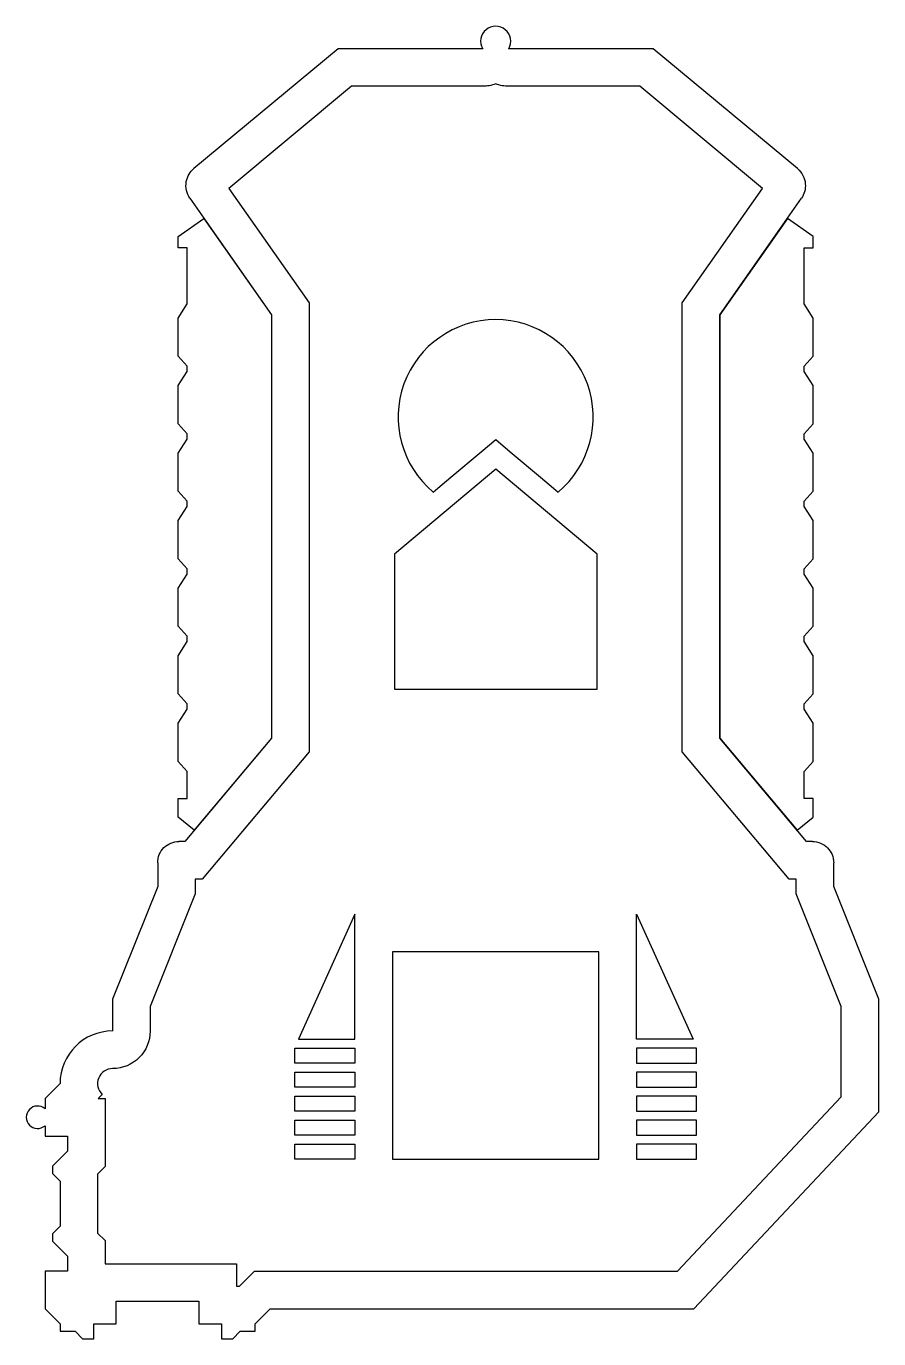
# Model space of a CAD drawing. Header units: millimetres. Extents: x -63 to 51, y -172 to 3.
import ezdxf

# ---------------------------------------------------------------- set-up
doc = ezdxf.new("R2010")
doc.units = ezdxf.units.MM
doc.layers.get('0').update_dxf_attribs({"linetype": 'CONTINUOUS'})

msp = doc.modelspace()

# ---------------------------------------------------------------- linework, layer by layer
for p, q in [((21, 0), (1.73, 0)), ((-21, 0), (-40.2, -15.97)), ((-1.73, 0), (-21, 0)), ((40.2, -15.97), (21, 0)), ((-40.73, -19.93), (-29.86, -35.45)), ((29.86, -35.45), (40.73, -19.93)), ((-29.86, -35.45), (-29.86, -91.85)), ((29.86, -91.85), (29.86, -35.45)), ((-29.86, -91.85), (-41.43, -105.64)), ((41.43, -105.64), (29.86, -91.85)), ((-41.43, -105.64), (-42.21, -105.64)), ((42.21, -105.64), (41.43, -105.64)), ((-45.03, -108.47), (-45.03, -111.64)), ((45.03, -111.64), (45.03, -108.47)), ((-45.03, -111.64), (-51.03, -126.64)), ((51.03, -126.64), (45.03, -111.64)), ((-51.03, -126.64), (-51.03, -130.89)), ((51.03, -141.64), (51.03, -126.64)), ((-58.04, -137.89), (-60.04, -139.89)), ((-60.04, -139.89), (-60.04, -141.27)), ((26.4, -167.89), (51.03, -141.64)), ((-60.04, -143.5), (-60.04, -144.89)), ((-60.04, -144.89), (-57.04, -144.89)), ((-57.04, -144.89), (-57.04, -146.89)), ((-57.04, -146.89), (-59.04, -148.89)), ((-59.04, -148.89), (-59.04, -149.89)), ((-59.04, -149.89), (-58.04, -150.89)), ((-58.04, -150.89), (-58.04, -156.89)), ((-58.04, -156.89), (-59.04, -157.89)), ((-59.04, -157.89), (-59.04, -158.89)), ((-59.04, -158.89), (-57.04, -160.89)), ((-57.04, -160.89), (-57.04, -162.89)), ((-57.04, -162.89), (-60.04, -162.89)), ((-60.04, -162.89), (-60.04, -167.89)), ((-60.04, -167.89), (-58.04, -169.89)), ((-50.54, -169.89), (-50.54, -166.89)), ((-50.54, -166.89), (-39.54, -166.89)), ((-39.54, -166.89), (-39.54, -169.89)), ((-32.04, -169.89), (-30.04, -167.89)), ((-30.04, -167.89), (26.4, -167.89)), ((-58.04, -169.89), (-58.04, -170.89)), ((-58.04, -170.89), (-56.04, -170.89)), ((-56.04, -170.89), (-55.04, -171.89)), ((-53.54, -171.89), (-53.54, -169.89)), ((-53.54, -169.89), (-50.54, -169.89)), ((-39.54, -169.89), (-36.54, -169.89)), ((-36.54, -169.89), (-36.54, -171.89)), ((-35.04, -171.89), (-34.04, -170.89)), ((-34.04, -170.89), (-32.04, -170.89)), ((-32.04, -170.89), (-32.04, -169.89)), ((-55.04, -171.89), (-53.54, -171.89)), ((-36.54, -171.89), (-35.04, -171.89))]:
    msp.add_line(p, q)
for points in [[(46.03, -139.66), (46.03, -127.6), (40.03, -112.6), (40.03, -110.64), (39.1, -110.64), (24.86, -93.67), (24.86, -33.87), (35.55, -18.61), (19.19, -5), (1.73, -5, -0.088667), (0, -4.69, -0.088667), (-1.73, -5), (-19.19, -5), (-35.55, -18.61), (-24.86, -33.87), (-24.86, -93.67), (-39.1, -110.64), (-40.03, -110.64), (-40.03, -112.6), (-46.03, -127.6), (-46.03, -130.89, -0.414214), (-51.03, -135.89, 0.67661), (-52.42, -139.34), (-52.97, -139.89), (-52.04, -139.89), (-52.04, -148.96), (-53.04, -149.96), (-53.04, -157.82), (-52.04, -158.82), (-52.04, -161.89), (-34.54, -161.89), (-34.54, -164.89), (-34.11, -164.89), (-32.11, -162.89), (24.24, -162.89)], [(-5.98, -57.1), (-1.92, -53.7), (0, -52.08), (1.92, -53.7), (5.98, -57.1), (7.69, -58.53), (8.32, -59.07, 2.761132), (-8.32, -59.07), (-7.69, -58.53)]]:
    msp.add_lwpolyline(points, format="xyb", close=True)
for points in [[(-41.09, -42.29), (-42.29, -40.96), (-42.29, -38.53), (-42.29, -35.88), (-41.09, -34), (-41.09, -27.44), (-41.09, -26.54), (-42.29, -26.54), (-42.29, -25), (-38.86, -22.6), (-29.86, -35.45), (-29.86, -91.85), (-40.15, -104.1), (-42.29, -102.4), (-42.29, -99.89), (-41.09, -99.89), (-41.09, -98.98), (-41.09, -96.29), (-42.29, -94.96), (-42.29, -92.53), (-42.29, -89.88), (-41.09, -88), (-41.09, -87.29), (-42.29, -85.96), (-42.29, -83.53), (-42.29, -80.88), (-41.09, -79), (-41.09, -78.29), (-42.29, -76.96), (-42.29, -74.53), (-42.29, -71.88), (-41.09, -70), (-41.09, -69.29), (-42.29, -67.96), (-42.29, -65.53), (-42.29, -62.88), (-41.09, -61), (-41.09, -60.29), (-42.29, -58.96), (-42.29, -56.53), (-42.29, -53.88), (-41.09, -52), (-41.09, -51.29), (-42.29, -49.96), (-42.29, -47.53), (-42.29, -44.88), (-41.09, -43)], [(41.09, -42.29), (42.29, -40.96), (42.29, -38.53), (42.29, -35.88), (41.09, -34), (41.09, -27.44), (41.09, -26.54), (42.29, -26.54), (42.29, -25), (38.86, -22.6), (29.86, -35.45), (29.86, -91.85), (40.15, -104.1), (42.29, -102.4), (42.29, -99.89), (41.09, -99.89), (41.09, -98.98), (41.09, -96.29), (42.29, -94.96), (42.29, -92.53), (42.29, -89.88), (41.09, -88), (41.09, -87.29), (42.29, -85.96), (42.29, -83.53), (42.29, -80.88), (41.09, -79), (41.09, -78.29), (42.29, -76.96), (42.29, -74.53), (42.29, -71.88), (41.09, -70), (41.09, -69.29), (42.29, -67.96), (42.29, -65.53), (42.29, -62.88), (41.09, -61), (41.09, -60.29), (42.29, -58.96), (42.29, -56.53), (42.29, -53.88), (41.09, -52), (41.09, -51.29), (42.29, -49.96), (42.29, -47.53), (42.29, -44.88), (41.09, -43)], [(-13.5, -85.33), (13.5, -85.33), (13.5, -67.33), (0, -56), (-13.5, -67.33)], [(-26.29, -131.95), (-18.75, -131.95), (-18.75, -115.33)], [(26.29, -131.95), (18.75, -131.95), (18.75, -115.33)], [(-13.75, -120.33), (-13.75, -147.95), (13.74, -147.95), (13.74, -120.33)], [(-26.75, -133.15), (-18.75, -133.15), (-18.75, -135.15), (-26.75, -135.15)], [(26.75, -133.15), (18.75, -133.15), (18.75, -135.15), (26.75, -135.15)], [(-26.75, -136.35), (-18.75, -136.35), (-18.75, -138.35), (-26.75, -138.35)], [(26.75, -136.35), (18.75, -136.35), (18.75, -138.35), (26.75, -138.35)], [(-26.75, -139.55), (-18.75, -139.55), (-18.75, -141.55), (-26.75, -141.55)], [(26.75, -139.55), (18.75, -139.55), (18.75, -141.55), (26.75, -141.55)], [(-26.75, -142.75), (-18.75, -142.75), (-18.75, -144.75), (-26.75, -144.75)], [(26.75, -142.75), (18.75, -142.75), (18.75, -144.75), (26.75, -144.75)], [(-26.75, -145.95), (-18.75, -145.95), (-18.75, -147.95), (-26.75, -147.95)], [(26.75, -145.95), (18.75, -145.95), (18.75, -147.95), (26.75, -147.95)]]:
    msp.add_lwpolyline(points, close=True)
for centre, radius, start, end in [((0, 1), 2, -30, 210), ((-51.03, -137.89), 7.01, 90, 180), ((-61.04, -142.38), 1.5, 48.1904, 311.8096)]:
    msp.add_arc(centre, radius, start, end)
for points, knots in [([(-40.73, -19.93), (-40.95, -19.61), (-41.11, -19.25), (-41.28, -18.49), (-41.29, -18.09), (-41.15, -17.35), (-41.02, -17.02), (-40.67, -16.43), (-40.45, -16.18), (-40.2, -15.97)], [0, 0, 0, 0, 0.1170493, 0.1170493, 0.2349575, 0.2349575, 0.3415137, 0.3415137, 0.4407063, 0.4407063, 0.4407063, 0.4407063]), ([(40.2, -15.97), (40.5, -16.22), (40.75, -16.52), (41.11, -17.22), (41.22, -17.6), (41.28, -18.35), (41.25, -18.7), (41.06, -19.36), (40.92, -19.66), (40.73, -19.93)], [0, 0, 0, 0, 0.1170493, 0.1170493, 0.2349575, 0.2349575, 0.3415137, 0.3415137, 0.4407063, 0.4407063, 0.4407063, 0.4407063]), ([(-45.03, -108.47), (-45.03, -108.09), (-44.96, -107.72), (-44.67, -107.03), (-44.46, -106.71), (-43.93, -106.19), (-43.62, -105.99), (-42.94, -105.71), (-42.58, -105.64), (-42.21, -105.64)], [0, 0, 0, 0, 0.1120392, 0.1120392, 0.2254415, 0.2254415, 0.3344643, 0.3344643, 0.4457116, 0.4457116, 0.4457116, 0.4457116]), ([(42.21, -105.64), (42.58, -105.64), (42.95, -105.71), (43.64, -106), (43.96, -106.22), (44.48, -106.74), (44.68, -107.05), (44.96, -107.73), (45.03, -108.1), (45.03, -108.47)], [0, 0, 0, 0, 0.1120392, 0.1120392, 0.2254415, 0.2254415, 0.3344643, 0.3344643, 0.4457116, 0.4457116, 0.4457116, 0.4457116])]:
    msp.add_open_spline(points, degree=3, knots=knots)

doc.saveas('drawing.dxf')
